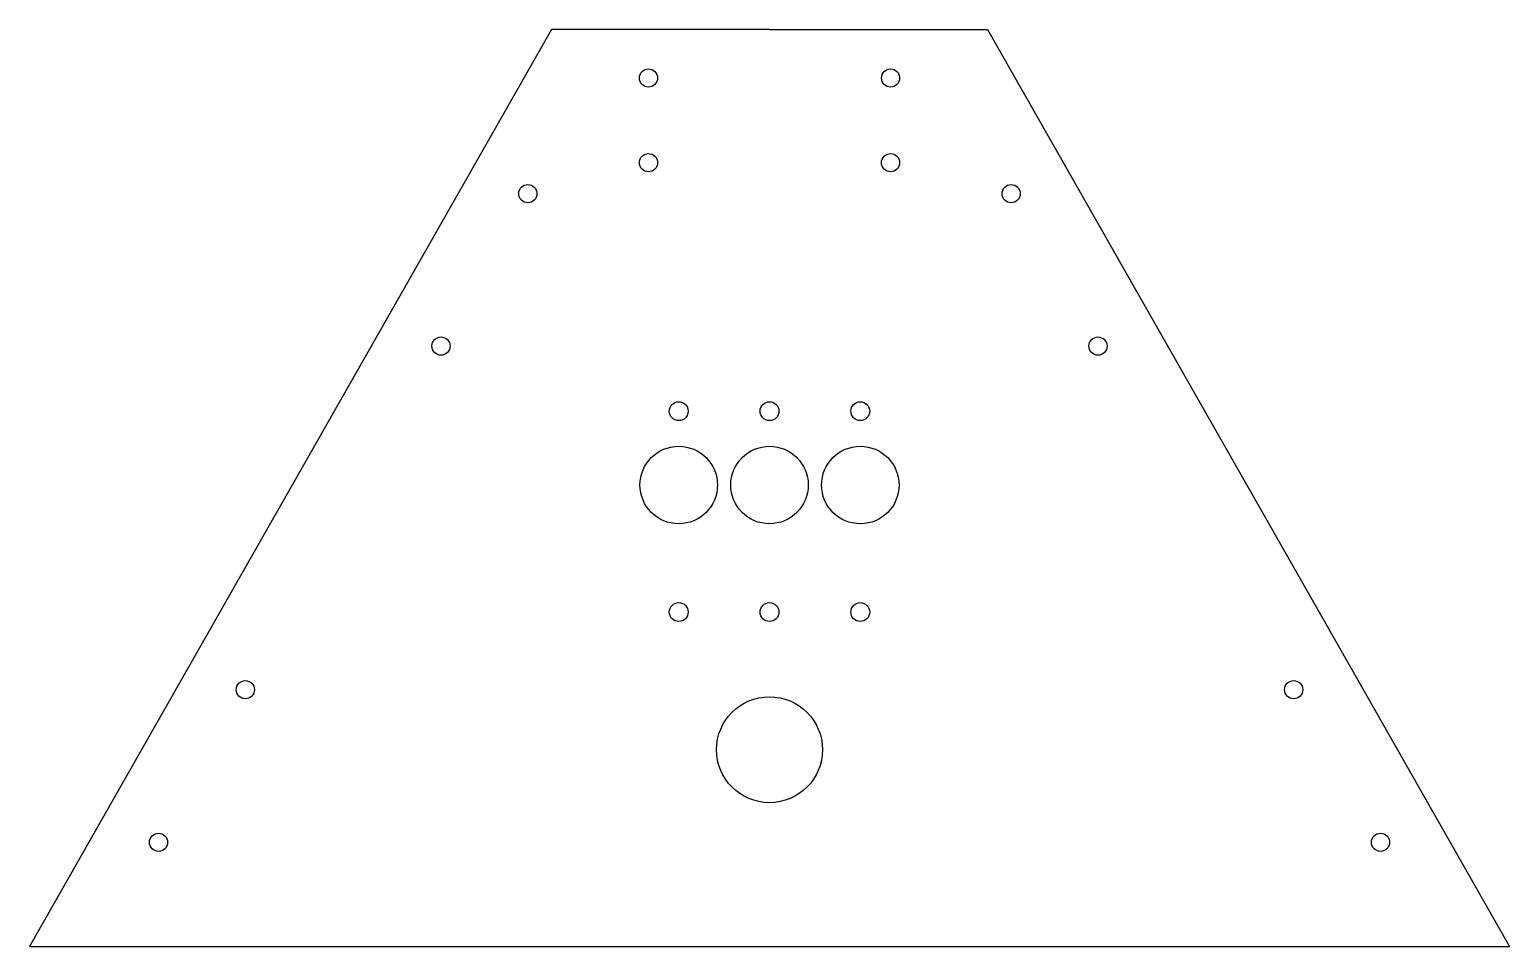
# Model space of a CAD drawing. Header units: millimetres. Extents: x 0 to 311, y 0 to 192.
import ezdxf

# ---------------------------------------------------------------- set-up
doc = ezdxf.new("R2010")
doc.units = ezdxf.units.MM
doc.layers.get('0').update_dxf_attribs({"linetype": 'CONTINUOUS'})

msp = doc.modelspace()

# ---------------------------------------------------------------- linework, layer by layer
for p, q in [((109.54, 192.43), (0, 0)), ((155.26, 192.43), (109.54, 192.43)), ((155.26, 192.43), (200.98, 192.43)), ((200.98, 192.43), (310.51, 0)), ((0, 0), (310.51, 0))]:
    msp.add_line(p, q)
for centre, radius in [((129.86, 182.27), 1.9), ((180.66, 182.27), 1.9), ((129.86, 164.49), 1.91), ((180.66, 164.49), 1.91), ((104.55, 158), 1.91), ((205.96, 158), 1.91), ((86.33, 126), 1.91), ((224.18, 126), 1.91), ((136.21, 112.33), 1.98), ((155.26, 112.33), 1.98), ((174.31, 112.33), 1.98), ((136.21, 96.84), 8.13), ((155.26, 96.84), 8.13), ((174.31, 96.84), 8.13), ((136.21, 70.17), 1.98), ((155.26, 70.17), 1.98), ((174.31, 70.17), 1.98), ((45.28, 53.87), 1.91), ((265.24, 53.87), 1.91), ((155.26, 41.28), 11.11), ((27.06, 21.86), 1.91), ((283.46, 21.86), 1.91)]:
    msp.add_circle(centre, radius)

doc.saveas('drawing.dxf')
